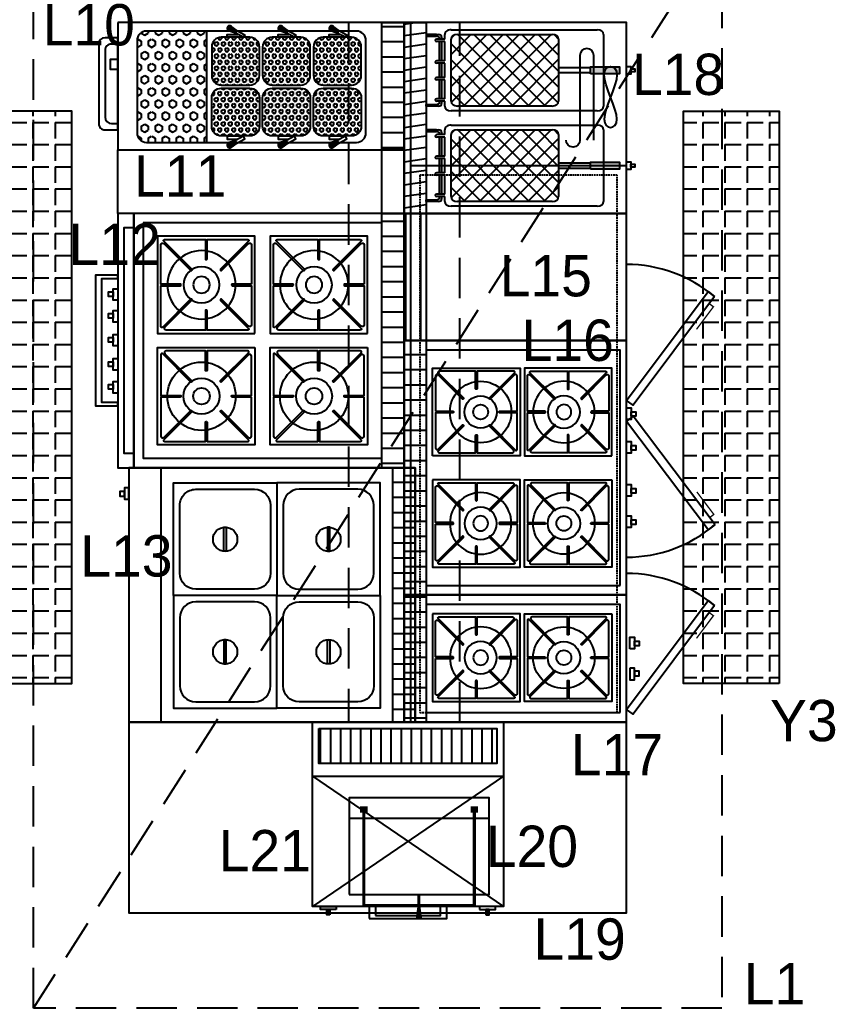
# Model space of a CAD drawing. Header units: millimetres. Extents: x -2729 to 15248, y -12439 to 5292.
# Drawn here: x 6351.9 to 6608.3, y -10938.9 to -10628 of the extents above; entities that cross this region are included whole.
import ezdxf

# ---------------------------------------------------------------- set-up
doc = ezdxf.new("R2010")
doc.units = ezdxf.units.MM
doc.linetypes.add('DASHED', pattern=[0.75, 0.5, -0.25])
doc.linetypes.add('HIDDENX2', pattern=[19.049999999999997, 12.7, -6.349999999999998])
doc.layers.add('Kıtc-002 Çizgi', color=7, linetype='Continuous')
doc.layers.add('S2000-002 Çizgi', color=7, linetype='Continuous')
doc.styles.add('TAKSİM', font='GOTHIC.TTF', dxfattribs={"height": 20})

# ---------------------------------------------------------------- blocks, each defined once
blk = doc.blocks.new('A$C604B7618')
at = {"layer": 'Kıtc-002 Çizgi'}
blk.add_lwpolyline([(9.0837897915e-06, 30.56934416526383), (30.56934988002058, 30.56934416526383), (30.56934988002058, 3.3690312193e-06), (9.0837897915e-06, 3.3690312193e-06), (9.0837897915e-06, 30.56934416526383)], dxfattribs=at)
blk.add_lwpolyline([(15.54676230766154, 29.52101286223842), (15.54676230766154, 23.4406913046887, -0.4142135623730951), (15.33709604705655, 23.23102504408325), (15.23226291675382, 23.23102504408325, -0.4142135623730951), (15.02259665614838, 23.4406913046887), (15.02259665614838, 29.52101286223842), (2.684429298277335, 29.52101286223842, 0.6681786379192877), (2.313788211627521, 28.62620612407591), (10.80522009634524, 20.13477423935729, -0.8104432851896713), (10.38341604437301, 19.81529611802944), (1.585224429712525, 28.61348773269038, 0.6681786379193126), (1.048340386815198, 28.39110308070031), (1.048340386815198, 15.54675659290387), (7.128661944364919, 15.54675659290387, -0.4142135623730951), (7.338328204970366, 15.33709033229934), (7.338328204970366, 15.23225720199661, -0.4142135623730951), (7.128661944364919, 15.02259094139117), (1.048340386815198, 15.02259094139117), (1.048340386815198, 2.684423583519674, 0.6681786379192877), (1.943147124977713, 2.313782496869861), (10.43457900969588, 10.80521438158757, -0.8104432851896713), (10.75405713102418, 10.3834103296158), (1.955865516363245, 1.585218714955771, 0.6681786379193126), (2.17825016835377, 1.048334672058444), (15.02259665614838, 1.048334672057535), (15.02259665614838, 7.128656229607258, -0.4142135623730951), (15.23226291675382, 7.338322490212701), (15.33709604705655, 7.338322490212701, -0.4142135623730951), (15.54676230766154, 7.128656229607258), (15.54676230766154, 1.048334672057535), (27.88492966553258, 1.048334672057535, 0.6681786379192877), (28.25557075218285, 1.943141410220049), (19.76413886746513, 10.43457329493776, -0.8104432851896717), (20.18594291943736, 10.75405141626561), (28.9841345340974, 1.955859801605583, 0.6681786379193126), (29.52101857699472, 2.178244453595649), (29.52101857699472, 15.02259094139117), (23.440697019445, 15.02259094139117, -0.4142135623730951), (23.23103075883955, 15.23225720199661), (23.23103075884001, 15.33709033229934, -0.4142135623730951), (23.440697019445, 15.54675659290387), (29.52101857699472, 15.54675659290387), (29.52101857699472, 28.39110308070031, 0.6681786379193126), (28.9841345340974, 28.61348773269038), (20.18594291943736, 19.81529611802944, -0.8104432851896713), (19.76413886746513, 20.13477423935729), (28.25557075218285, 28.62620612407591, 0.6681786379192877), (27.88492966553258, 29.52101286223842)], format="xyb", close=True, dxfattribs=at)
for radius in [10.75000880901227, 5.655118676306867, 2.59818459668339]:
    blk.add_circle((15.28470044665027, 13.79798802426285), radius, dxfattribs=at)
blk = doc.blocks.new('A$C30C77C58')
at = {"layer": 'S2000-002 Çizgi'}
h = blk.add_hatch(dxfattribs=at)
h.set_pattern_fill('ANSI31', color=256, scale=1.5, angle=45, style=0)
h.set_pattern_definition([(90, (-2348.43213930924, -5726.008671891221), (-4.762499999999998, 9e-16), [])])
h.paths.add_polyline_path([(-5.2824129853e-06, 96.9999936806289), (-5.2824129853e-06, 89.9999936806289), (79.99999471758701, 89.9999936806289), (79.99999471758701, 96.9999936806289)])
for points in [[(-5.2824129853e-06, 11.9999936806289), (79.99999471758792, 11.9999936806289), (79.99999471758701, 96.9999936806289), (-5.2824129853e-06, 96.9999936806289)], [(79.99999471758701, 89.9999936806289), (-5.2824129853e-06, 89.9999936806289), (-5.2824129853e-06, 96.9999936806289), (79.99999471758701, 96.9999936806289)], [(2.999994717587013, 14.9999936806289), (76.99999471758792, 14.9999936806289), (76.99999471758701, 89.9999936806289), (2.999994717587013, 89.9999936806289)], [(-5.2824129853e-06, 6.999993680628902), (79.99999471758792, 6.999993680628902), (79.99999471758792, 11.9999936806289), (-5.2824129853e-06, 11.9999936806289)], [(4.489917415478429, 11.9999936806289), (75.5100720196956, 11.9999936806289), (75.5100720196956, 8.999993680628904), (4.489917415478429, 8.999993680628904)], [(23.69847065849036, 6.999993680628902), (27.34347065849079, 6.999993680628902), (27.34347065849079, 5.541993680630183), (23.69847065849036, 5.541993680630183)], [(30.54837432074828, 6.999993680628902), (34.19337432074872, 6.999993680628902), (34.19337432074872, 5.541993680630183), (30.54837432074828, 5.541993680630183)], [(38.0569286279665, 6.999993680628902), (41.70192862796692, 6.999993680628902), (41.70192862796692, 5.541993680630183), (38.0569286279665, 5.541993680630183)], [(45.69721713161607, 6.999993680628902), (49.34221713161651, 6.999993680628902), (49.34221713161651, 5.541993680630183), (45.69721713161607, 5.541993680630183)], [(52.87645120065326, 6.999993680628902), (56.52145120065371, 6.999993680628902), (56.52145120065371, 5.541993680630183), (52.87645120065326, 5.541993680630183)], [(24.66557759751822, 5.541993680630183), (26.12357759751877, 5.541993680630183), (26.12357759751877, 4.083993680631465), (24.66557759751822, 4.083993680631465)], [(31.51548125977615, 5.541993680630183), (32.97348125977669, 5.541993680630183), (32.97348125977669, 4.083993680631465), (31.51548125977615, 4.083993680631465)], [(39.02403556699436, 5.541993680630183), (40.4820355669949, 5.541993680630183), (40.4820355669949, 4.083993680631465), (39.02403556699436, 4.083993680631465)], [(46.66432407064394, 5.541993680630183), (48.12232407064447, 5.541993680630183), (48.12232407064447, 4.083993680631465), (46.66432407064394, 4.083993680631465)], [(53.84355813968113, 5.541993680630183), (55.30155813968168, 5.541993680630183), (55.30155813968168, 4.083993680631465), (53.84355813968113, 4.083993680631465)]]:
    blk.add_lwpolyline(points, close=True, dxfattribs=at)
blk.add_lwpolyline([(19.48991741547843, 6.999993680628902), (19.48991741548025, -6.3193710957e-06), (60.51007201969561, -6.3193710957e-06), (60.51007201969561, 6.999993680628902), (59.5100720196956, 6.999993680628902), (59.5100720196956, 1.999993680628904), (20.48991741547843, 1.999993680628904), (20.48991741547843, 6.999993680628902), (19.48991741547843, 6.999993680628902)], dxfattribs=at)
at = {"layer": 'S2000-002 Çizgi', "xscale": -1}
for p in [(37.76759111757065, 54.89832707808819), (37.76759111757065, 19.51344723232614)]:
    blk.add_blockref('A$C604B7618', p, dxfattribs=at)
at = {"layer": 'S2000-002 Çizgi'}
for p in [(42.23239831760338, 54.89832707808819), (42.23239831760338, 19.51344723232614)]:
    blk.add_blockref('A$C604B7618', p, dxfattribs=at)
blk = doc.blocks.new('A$C7A250C34')
at = {"layer": 'S2000-002 Çizgi'}
h = blk.add_hatch(dxfattribs=at)
h.set_pattern_fill('ANSI31', color=256, scale=1.5, angle=45, style=0)
h.set_pattern_definition([(90, (-2508.419051880787, -6412.80118857615), (-4.762499999999998, 9e-16), [])])
h.paths.add_polyline_path([(-9.2124482762e-06, 72.91598990668763), (-9.2124482762e-06, 65.91598990668763), (79.99999078755172, 65.91598990668763), (79.99999078755172, 72.91598990668763)])
for points in [[(-9.2124482762e-06, 2.915989906687627), (79.99999078755262, 2.915989906687627), (79.99999078755172, 72.91598990668763), (-9.2124482762e-06, 72.91598990668763)], [(79.99999078755172, 65.91598990668763), (-9.2124482762e-06, 65.91598990668763), (-9.2124482762e-06, 72.91598990668763), (79.99999078755172, 72.91598990668763)], [(2.999990787551723, 4.915989906687627), (76.99999078755262, 4.915989906687627), (76.99999078755174, 65.91598990668763), (2.999990787551723, 65.91598990668763)], [(21.19846672845506, 2.915989906687627), (24.8434667284555, 2.915989906687627), (24.8434667284555, 1.457989906688908), (21.19846672845506, 1.457989906688908)], [(22.16557366748293, 1.457989906688908), (23.62357366748347, 1.457989906688908), (23.62357366748347, -1.00933098111e-05), (22.16557366748293, -1.00933098111e-05)], [(31.04837039071299, 2.915989906687627), (34.69337039071343, 2.915989906687627), (34.69337039071343, 1.457989906688908), (31.04837039071299, 1.457989906688908)], [(32.01547732974086, 1.457989906688908), (33.4734773297414, 1.457989906688908), (33.4734773297414, -1.00933098111e-05), (32.01547732974086, -1.00933098111e-05)], [(44.5569246979312, 2.915989906687627), (48.20192469793164, 2.915989906687627), (48.20192469793164, 1.457989906688908), (44.5569246979312, 1.457989906688908)], [(45.52403163695907, 1.457989906688908), (46.98203163695962, 1.457989906688908), (46.98203163695962, -1.00933098111e-05), (45.52403163695907, -1.00933098111e-05)], [(55.19721320158078, 2.915989906687627), (58.84221320158122, 2.915989906687627), (58.84221320158122, 1.457989906688908), (55.19721320158078, 1.457989906688908)], [(56.16432014060864, 1.457989906688908), (57.62232014060919, 1.457989906688908), (57.62232014060919, -1.00933098111e-05), (56.16432014060864, -1.00933098111e-05)]]:
    blk.add_lwpolyline(points, close=True, dxfattribs=at)
at = {"layer": 'S2000-002 Çizgi', "yscale": 0.8999999999996362}
for p, xscale, zscale in [((36.23911923934428, 36.40358015796164), -0.8999999999996362, 0.9), ((43.76086233575914, 36.40358015796164), 0.8999999999996362, 0.8999999999996362)]:
    blk.add_blockref('A$C604B7618', p, dxfattribs=dict(at, xscale=xscale, zscale=zscale))
at = {"layer": 'S2000-002 Çizgi', "yscale": 0.8999999999996362, "rotation": 180}
for p, xscale, zscale in [((36.23911923934428, 35.06320887480115), 0.8999999999996362, 0.8999999999996362), ((43.76086233575914, 35.06320887480115), -0.8999999999996362, 0.9)]:
    blk.add_blockref('A$C604B7618', p, dxfattribs=dict(at, xscale=xscale, zscale=zscale))
blk = doc.blocks.new('A$C276B0005')
at = {"layer": 'S2000-002 Çizgi'}
h = blk.add_hatch(dxfattribs=at)
h.set_pattern_fill('ANSI31', color=256, scale=1.5, angle=45, style=0)
h.set_pattern_definition([(90, (-3652.638198815939, -4968.1237957793), (-4.762499999999998, 9e-16), [])])
h.paths.add_polyline_path([(39.999994376406, 89.00000524342795), (39.999994376406, 96.00000524342795), (-5.6235940065e-06, 96.00000524342795), (-5.6235940065e-06, 89.00000524342795)])
h = blk.add_hatch(dxfattribs=at)
h.set_pattern_fill('HEX', color=256, scale=0.2, style=0)
h.set_pattern_definition([(0, (-3709.388549078779, -4944.923486756572), (0, 1.099852), [0.635, -1.27]), (120, (-3709.388549078779, -4944.923486756572), (-0.9524997724031224, -0.5499259999999997), [0.6349999999999991, -1.269999999999998]), (59.99999999999999, (-3708.753549078778, -4944.923486756572), (-0.9524997724031224, 0.5499260000000002), [0.635, -1.27])])
h.paths.add_polyline_path([(7.636956964664477, 82.53219059366712, 0.4142135623731104), (4.636956964664477, 79.53219059366695), (4.636956964664932, 70.53219059366695, 0.4142135623730799), (7.636956964664932, 67.53219059366711), (16.63695696466447, 67.53219059366711, 0.4142135623730951), (19.63695696466448, 70.53219059366711), (19.63695696466448, 79.53219059366711, 0.4142135623730951), (16.63695696466447, 82.53219059366712)])
h = blk.add_hatch(dxfattribs=at)
h.set_pattern_fill('HEX', color=256, scale=0.2, style=0)
h.set_pattern_definition([(180, (3749.662463008108, -4944.923486756572), (0, 1.099852), [0.635, -1.27]), (59.99999999999999, (3749.662463008108, -4944.923486756572), (0.9524997724031224, -0.5499259999999997), [0.6349999999999999, -1.269999999999998]), (120, (3749.027463008108, -4944.923486756572), (0.9524997724031224, 0.5499260000000002), [0.6349999999999991, -1.269999999999998])])
h.paths.add_polyline_path([(23.63695696466448, 82.53219059366712, 0.4142135623730951), (20.63695696466448, 79.53219059366711), (20.63695696466448, 70.53219059366711, 0.4142135623730951), (23.63695696466448, 67.53219059366711), (32.63695696466403, 67.53219059366711, 0.41421356237308), (35.63695696466402, 70.53219059366695), (35.63695696466448, 79.53219059366695, 0.4142135623731104), (32.63695696466448, 82.53219059366712)])
for points in [[(3.287781728348363, 75.0261635246252), (2.464534533027745, 75.46284302178356), (1.080237844052651, 73.64072124367688, 1), (2.555570520359458, 72.85815249047731)], [(37.80617717299378, 72.85815249047731, 1), (39.28150984930061, 73.64072124367682), (37.89721316032546, 75.46284302178354), (37.07396596500483, 75.02616352462519)], [(3.287781728348363, 58.99397817438604), (2.464534533027745, 59.4306576715444), (1.080237844052661, 57.60853589343772, 1), (2.555570520359462, 56.82596714023815)], [(37.80617717299375, 56.82596714023815, 1), (39.28150984930055, 57.60853589343772), (37.89721316032546, 59.4306576715444), (37.07396596500486, 58.99397817438604)], [(3.287781728348363, 42.96179282414686), (2.464534533027746, 43.39847232130522), (1.080237844052661, 41.57635054319857, 1), (2.555570520359461, 40.793781789999)], [(37.80617717299375, 40.79378178999897, 1), (39.28150984930053, 41.57635054319857), (37.89721316032546, 43.39847232130522), (37.07396596500486, 42.96179282414686)]]:
    blk.add_hatch(color=256, dxfattribs=at).paths.add_polyline_path(points)
h = blk.add_hatch(dxfattribs=at)
h.set_pattern_fill('HEX', color=256, scale=0.2, style=0)
h.set_pattern_definition([(0, (-3709.388549078779, -4960.923486756572), (0, 1.099852), [0.635, -1.27]), (120, (-3709.388549078779, -4960.923486756572), (-0.9524997724031224, -0.5499259999999997), [0.634999999999999, -1.269999999999998]), (59.99999999999999, (-3708.753549078778, -4960.923486756572), (-0.9524997724031224, 0.5499260000000002), [0.635, -1.27])])
h.paths.add_polyline_path([(7.636956964664477, 66.53219059366711, 0.4142135623731097), (4.636956964664477, 63.53219059366696), (4.636956964664932, 54.53219059366696, 0.4142135623730806), (7.636956964664932, 51.53219059366711), (16.63695696466447, 51.53219059366711, 0.4142135623730951), (19.63695696466448, 54.53219059366711), (19.63695696466448, 63.53219059366711, 0.4142135623730951), (16.63695696466447, 66.53219059366711)])
h = blk.add_hatch(dxfattribs=at)
h.set_pattern_fill('HEX', color=256, scale=0.2, style=0)
h.set_pattern_definition([(180, (3749.662463008108, -4960.923486756572), (0, 1.099852), [0.635, -1.27]), (59.99999999999999, (3749.662463008108, -4960.923486756572), (0.9524997724031224, -0.5499259999999997), [0.6349999999999998, -1.269999999999998]), (120, (3749.027463008108, -4960.923486756572), (0.9524997724031224, 0.5499260000000002), [0.6349999999999991, -1.269999999999998])])
h.paths.add_polyline_path([(23.63695696466448, 66.53219059366711, 0.4142135623730951), (20.63695696466448, 63.53219059366711), (20.63695696466448, 54.53219059366711, 0.4142135623730951), (23.63695696466448, 51.53219059366711), (32.63695696466403, 51.53219059366711, 0.4142135623730808), (35.63695696466402, 54.53219059366696), (35.63695696466448, 63.53219059366696, 0.41421356237311), (32.63695696466448, 66.53219059366711)])
h = blk.add_hatch(dxfattribs=at)
h.set_pattern_fill('HEX', color=256, scale=0.2, style=0)
h.set_pattern_definition([(0, (-3709.388549078779, -4976.923486756572), (0, 1.099852), [0.635, -1.27]), (120, (-3709.388549078779, -4976.923486756572), (-0.9524997724031224, -0.5499259999999997), [0.6349999999999989, -1.269999999999996]), (59.99999999999999, (-3708.753549078778, -4976.923486756572), (-0.9524997724031224, 0.5499260000000002), [0.635, -1.27])])
h.paths.add_polyline_path([(7.636956964664482, 50.53219059366711, 0.4142135623731102), (4.636956964664477, 47.53219059366696), (4.636956964664932, 38.53219059366696, 0.4142135623730806), (7.636956964664932, 35.53219059366711), (16.63695696466447, 35.53219059366711, 0.4142135623730951), (19.63695696466448, 38.53219059366711), (19.63695696466448, 47.53219059366711, 0.4142135623730951), (16.63695696466447, 50.53219059366711)])
h = blk.add_hatch(dxfattribs=at)
h.set_pattern_fill('HEX', color=256, scale=0.2, style=0)
h.set_pattern_definition([(180, (3749.662463008108, -4976.923486756572), (0, 1.099852), [0.635, -1.27]), (59.99999999999999, (3749.662463008108, -4976.923486756572), (0.9524997724031224, -0.5499259999999997), [0.6349999999999997, -1.269999999999998]), (120, (3749.027463008108, -4976.923486756572), (0.9524997724031224, 0.5499260000000002), [0.6349999999999991, -1.269999999999998])])
h.paths.add_polyline_path([(23.63695696466448, 50.53219059366711, 0.4142135623730955), (20.63695696466448, 47.53219059366711), (20.63695696466448, 38.53219059366711, 0.4142135623730951), (23.63695696466448, 35.53219059366711), (32.63695696466403, 35.53219059366711, 0.4142135623730808), (35.63695696466402, 38.53219059366696), (35.63695696466448, 47.53219059366696, 0.41421356237311), (32.63695696466448, 50.53219059366711)])
h = blk.add_hatch(dxfattribs=at)
h.set_pattern_fill('HEX', color=256, scale=0.4, style=0)
h.set_pattern_definition([(0, (-3709.88854907878, -4938.423486756573), (0, 2.199704), [1.27, -2.54]), (120, (-3709.88854907878, -4938.423486756573), (-1.904999544806243, -1.099851999999998), [1.269999999999998, -2.539999999999997]), (59.99999999999999, (-3708.618549078778, -4938.423486756573), (-1.904999544806243, 1.099852), [1.27, -2.54])])
h.paths.add_polyline_path([(2.680873846676, 34.03219059366711), (2.680873846676603, 15.03219059366612, 0.4142135623730951), (5.680873846676719, 12.0321905936662), (34.68087384667575, 12.03219059366711, 0.4142135623730816), (37.6808738466757, 15.0321905936671), (37.68087384667599, 34.03219059366711)])
for p, q in [((2.464534533027745, 75.46284302178356), (1.080237844056227, 73.64072124368157)), ((2.464534533027745, 75.46284302178356), (3.287781728348363, 75.02616352462519)), ((3.287781728348363, 75.02616352462519), (2.555570520356468, 72.85815249046846)), ((37.89721316032546, 75.46284302178356), (37.07396596500486, 75.02616352462519)), ((37.07396596500486, 75.02616352462519), (37.80617717299674, 72.85815249046846)), ((37.89721316032546, 75.46284302178356), (39.28150984929697, 73.64072124368157)), ((2.464534533027745, 59.4306576715444), (1.080237844056227, 57.60853589344242)), ((2.464534533027745, 59.4306576715444), (3.287781728348363, 58.99397817438604)), ((37.89721316032546, 59.4306576715444), (37.07396596500486, 58.99397817438604)), ((37.89721316032546, 59.4306576715444), (39.28150984929697, 57.60853589344242)), ((3.287781728348363, 58.99397817438604), (2.555570520356468, 56.8259671402293)), ((37.07396596500486, 58.99397817438604), (37.80617717299674, 56.8259671402293)), ((2.464534533027745, 43.39847232130522), (1.080237844056227, 41.57635054320325)), ((2.464534533027745, 43.39847232130522), (3.287781728348363, 42.96179282414686)), ((3.287781728348363, 42.96179282414686), (2.555570520356468, 40.79378178999014)), ((37.89721316032546, 43.39847232130522), (37.07396596500486, 42.96179282414686)), ((37.07396596500486, 42.96179282414686), (37.80617717299674, 40.79378178999014)), ((37.89721316032546, 43.39847232130522), (39.28150984929697, 41.57635054320325)), ((37.68087384667615, 34.03219059366711), (2.680873846676149, 34.03219059366711))]:
    blk.add_line(p, q, dxfattribs=at)
for points in [[(-5.6235940065e-06, 6.000005243427948), (39.999994376406, 6.000005243427948), (39.999994376406, 96.00000524342795), (-5.6235940065e-06, 96.00000524342795)], [(-5.6235940065e-06, 96.00000524342795), (39.999994376406, 96.00000524342795), (39.999994376406, 89.00000524342795), (-5.6235940065e-06, 89.00000524342795)], [(11.50344784604112, 6.000005243427948), (14.78394784604188, 6.000005243427948), (14.78394784604188, 3.687805243427647), (11.50344784604112, 3.687805243427647)]]:
    blk.add_lwpolyline(points, close=True, dxfattribs=at)
for points in [[(37.68087384667706, 34.03219059366711), (37.68087384667706, 81.03219059366711, 0.4142135623730951), (34.68087384667706, 84.0321905936671), (5.680873846675693, 84.0321905936671, 0.4142135623730951), (2.680873846675694, 81.03219059366711), (2.680873846675694, 43.68364892592218)], [(2.680873846675694, 43.68364892592218), (2.680873846676603, 15.0321905936662, 0.414213562373091), (5.680873846676603, 12.0321905936662), (34.68087384667569, 12.03219059366711, 0.4142135623730869), (37.6808738466757, 15.03219059366711), (37.68087384667615, 43.60222292318758)]]:
    blk.add_lwpolyline(points, format="xyb", dxfattribs=at)
for points in [[(7.636956964664932, 67.53219059366711), (16.63695696466447, 67.53219059366711, 0.4142135623730951), (19.63695696466448, 70.53219059366711), (19.63695696466448, 79.53219059366711, 0.4142135623730951), (16.63695696466447, 82.53219059366712), (7.636956964664477, 82.53219059366712, 0.4142135623730951), (4.636956964664477, 79.53219059366711), (4.636956964664932, 70.53219059366711, 0.4142135623730951)], [(32.63695696466403, 67.53219059366711), (23.63695696466448, 67.53219059366711, -0.4142135623730951), (20.63695696466448, 70.53219059366711), (20.63695696466448, 79.53219059366711, -0.4142135623730951), (23.63695696466448, 82.53219059366712), (32.63695696466448, 82.53219059366712, -0.4142135623730951), (35.63695696466448, 79.53219059366711), (35.63695696466402, 70.53219059366711, -0.4142135623730951)], [(7.636956964664932, 51.53219059366711), (16.63695696466447, 51.53219059366711, 0.4142135623730951), (19.63695696466448, 54.53219059366711), (19.63695696466448, 63.53219059366711, 0.4142135623730951), (16.63695696466447, 66.53219059366711), (7.636956964664477, 66.53219059366711, 0.4142135623730951), (4.636956964664477, 63.53219059366711), (4.636956964664932, 54.53219059366711, 0.4142135623730951)], [(32.63695696466403, 51.53219059366711), (23.63695696466448, 51.53219059366711, -0.4142135623730951), (20.63695696466448, 54.53219059366711), (20.63695696466448, 63.53219059366711, -0.4142135623730951), (23.63695696466448, 66.53219059366711), (32.63695696466448, 66.53219059366711, -0.4142135623730951), (35.63695696466448, 63.53219059366711), (35.63695696466402, 54.53219059366711, -0.4142135623730951)], [(7.636956964664932, 35.53219059366711), (16.63695696466447, 35.53219059366711, 0.4142135623730951), (19.63695696466448, 38.53219059366711), (19.63695696466448, 47.53219059366711, 0.4142135623730951), (16.63695696466447, 50.53219059366711), (7.636956964664477, 50.53219059366711, 0.4142135623730951), (4.636956964664477, 47.53219059366711), (4.636956964664932, 38.53219059366711, 0.4142135623730951)], [(32.63695696466403, 35.53219059366711), (23.63695696466448, 35.53219059366711, -0.4142135623730951), (20.63695696466448, 38.53219059366711), (20.63695696466448, 47.53219059366711, -0.4142135623730951), (23.63695696466448, 50.53219059366711), (32.63695696466448, 50.53219059366711, -0.4142135623730951), (35.63695696466448, 47.53219059366711), (35.63695696466402, 38.53219059366711, -0.4142135623730951)], [(6.749994376405993, 5.2434279496e-06), (31.74999437640599, 5.2434279496e-06, 0.4142135623730951), (33.749994376406, 2.000005243427949), (33.749994376406, 6.000005243427948), (4.749994376405994, 6.000005243427948), (4.749994376405994, 2.000005243427949, 0.4142135623730925)], [(8.749994376405992, 2.000005243427949), (29.749994376406, 2.000005243427949, 0.4142135623730922), (31.74999437640599, 4.000005243427949), (31.74999437640599, 6.000005243427948), (6.749994376405993, 6.000005243427948), (6.749994376405993, 4.000005243427949, 0.4142135623730951)]]:
    blk.add_lwpolyline(points, format="xyb", close=True, dxfattribs=at)
for points in [[(2.464534533028654, 75.46284302178356), (3.813709769342948, 78.00636690261398), (4.636956964664477, 77.5696874054529), (3.287781728346543, 75.02616352461973)], [(37.89721316032455, 75.46284302178356), (36.54803792401026, 78.00636690261398), (35.72479072868872, 77.5696874054529), (37.07396596500667, 75.02616352461973)], [(4.636956964664932, 77.5696874054529), (4.636956964664932, 72.4946937818813), (3.705063769152274, 72.4946937818813), (3.705063769152274, 75.8128417909129)], [(35.72479072868829, 77.5696874054529), (35.72479072868829, 72.4946937818813), (36.65668392420093, 72.4946937818813), (36.65668392420093, 75.8128417909129)], [(4.636956964664932, 73.08276545224727), (4.636956964664932, 72.4946937818813)], [(35.72479072868829, 73.08276545224727), (35.72479072868829, 72.4946937818813)], [(2.464534533028654, 59.4306576715444), (3.813709769342948, 61.97418155237483), (4.636956964664477, 61.53750205521372), (3.287781728346543, 58.99397817438057)], [(4.636956964664932, 61.53750205521372), (4.636956964664932, 56.46250843164216), (3.705063769152274, 56.46250843164216), (3.705063769152274, 59.78065644067375)], [(37.89721316032455, 59.4306576715444), (36.54803792401026, 61.97418155237483), (35.72479072868872, 61.53750205521372), (37.07396596500667, 58.99397817438057)], [(35.72479072868829, 61.53750205521372), (35.72479072868829, 56.46250843164216), (36.65668392420093, 56.46250843164216), (36.65668392420093, 59.78065644067375)], [(4.636956964664932, 57.05058010200811), (4.636956964664932, 56.46250843164216)], [(35.72479072868829, 57.05058010200811), (35.72479072868829, 56.46250843164216)], [(2.464534533028654, 43.39847232130522), (3.813709769342948, 45.94199620213567), (4.636956964664477, 45.50531670497458), (3.287781728346543, 42.9617928241414)], [(4.636956964664932, 45.50531670497458), (4.636956964664932, 40.430323081403), (3.705063769152274, 40.430323081403), (3.705063769152274, 43.74847109043456)], [(37.89721316032455, 43.39847232130522), (36.54803792401026, 45.94199620213567), (35.72479072868872, 45.50531670497458), (37.07396596500667, 42.9617928241414)], [(35.72479072868829, 45.50531670497458), (35.72479072868829, 40.430323081403), (36.65668392420093, 40.430323081403), (36.65668392420093, 43.74847109043456)], [(4.636956964664932, 41.01839475176894), (4.636956964664932, 40.430323081403)], [(35.72479072868829, 41.01839475176894), (35.72479072868829, 40.430323081403)]]:
    blk.add_lwpolyline(points, dxfattribs=at)
for centre, start, end in [((1.817904182205438, 73.24943686707594), 133.4939633603174, 350.619908038368), ((38.54384351114778, 73.24943686707594), 189.380091961632, 46.50603663968257), ((1.817904182205438, 57.21725151683678), 133.4939633603174, 350.619908038368), ((38.54384351114778, 57.21725151683678), 189.380091961632, 46.50603663968257), ((1.817904182205438, 41.1850661665976), 133.4939633603174, 350.619908038368), ((38.54384351114778, 41.1850661665976), 189.380091961632, 46.50603663968257)]:
    blk.add_arc(centre, 0.8350180176593363, start, end, dxfattribs=at)
blk = doc.blocks.new('A$C063E11E5')
at = {"layer": 'S2000-002 Çizgi'}
h = blk.add_hatch(dxfattribs=at)
h.set_pattern_fill('ANSI31', color=256, scale=1.5, angle=45, style=0)
h.set_pattern_definition([(90, (-3458.603079810022, -4993.738676328785), (-4.762499999999998, 9e-16), [])])
h.paths.add_polyline_path([(-1.08167441795e-05, 72.62441608050494), (-1.08167441795e-05, 65.62441608050496), (79.99998918325582, 65.62441608050496), (79.99998918325582, 72.62441608050494)])
h = blk.add_hatch(color=256, dxfattribs=at)
h.paths.add_polyline_path([(34.99998918325582, 61.80149465390105), (34.99998918325582, 62.43932749152145), (34.99998918325673, 65.62441608050585), (34.36215634563632, 65.62441608050496), (34.36215634563632, 62.43932749152145, -0.4142135623722855), (33.36215634563905, 61.43932749152146), (32.99998918325582, 61.43932749151963), (32.99998918325582, 60.80149465390014), (33.99998918325764, 60.80149465390196, 0.414213562372296)])
h.paths.add_polyline_path([(31.99998918325673, 61.43932749152054), (23.99998918325673, 61.43932749152054), (23.99998918325582, 60.80149465390105), (31.99998918325673, 60.80149465390105)])
h.paths.add_polyline_path([(22.99998918325673, 61.43932749152054), (16.99998918325582, 61.43932749152054), (16.99998918325582, 60.80149465390105), (22.99998918325673, 60.80149465390105)])
h.paths.add_polyline_path([(15.99998918325491, 61.43932749151963), (7.999989183255821, 61.43932749152054), (7.999989183255821, 60.80149465390196), (15.99998918325491, 60.80149465390196)])
h.paths.add_polyline_path([(5.63782202087441, 62.43932749151963), (5.637822020875318, 65.62441608050496), (4.999989183254911, 65.62441608050496), (4.999989183255821, 61.80149465390195, 0.4142135623730951), (5.999989183255821, 60.80149465390196), (6.637822020875318, 60.80149465390196), (6.999989183255821, 60.80149465390196), (6.999989183255821, 61.43932749152054), (6.63782202087441, 61.43932749152054, -0.4142135623728287)])
h = blk.add_hatch(color=256, dxfattribs=at)
h.paths.add_polyline_path([(74.99998918325538, 61.80149465390105), (74.99998918325582, 62.43932749152145), (74.99998918325673, 65.62441608050585), (74.36215634563631, 65.62441608050496), (74.36215634563631, 62.43932749152145, -0.4142135623722855), (73.36215634563905, 61.43932749152146), (72.99998918325626, 61.43932749151963), (72.99998918325626, 60.80149465390014), (73.99998918325718, 60.80149465390196, 0.414213562372296)])
h.paths.add_polyline_path([(71.99998918325626, 61.43932749152054), (63.99998918325673, 61.43932749152054), (63.99998918325583, 60.80149465390105), (71.99998918325626, 60.80149465390105)])
h.paths.add_polyline_path([(62.99998918325583, 61.43932749152054), (56.99998918325583, 61.43932749152054), (56.99998918325583, 60.80149465390105), (62.99998918325583, 60.80149465390105)])
h.paths.add_polyline_path([(55.999989183254, 61.43932749151963), (47.99998918325491, 61.43932749152054), (47.99998918325491, 60.80149465390196), (55.99998918325491, 60.80149465390196)])
h.paths.add_polyline_path([(45.6378220208744, 62.43932749151963), (45.63782202087532, 65.62441608050496), (44.9999891832549, 65.62441608050496), (44.99998918325583, 61.80149465390195, 0.4142135623730951), (45.99998918325583, 60.80149465390196), (46.63782202087531, 60.80149465390196), (46.99998918325583, 60.80149465390196), (46.99998918325583, 61.43932749152054), (46.6378220208744, 61.43932749152054, -0.4142135623728287)])
h = blk.add_hatch(dxfattribs=at)
h.set_pattern_fill('ANSI37', color=256, scale=1.5, style=0)
h.set_pattern_definition([(45, (-3527.476337149785, -4981.522425038516), (-3.367596045400931, 3.367596045400931), []), (135, (-3527.476337149785, -4981.522425038516), (-3.367596045400931, -3.367596045400931), [])])
h.paths.add_polyline_path([(34.99998918325582, 55.84066737077272, 0.4142135623730951), (32.99998918325582, 57.84066737077274), (6.999989183255821, 57.84066737077364, 0.4142135623730951), (4.999989183255821, 55.84066737077364), (4.999989183254911, 26.00596200717928, 0.4142135623730951), (6.999989183254911, 24.00596200717928), (32.99998918325582, 24.00596200717837, 0.4142135623730951), (34.99998918325582, 26.00596200717837)])
h = blk.add_hatch(dxfattribs=at)
h.set_pattern_fill('ANSI37', color=256, scale=1.5, style=0)
h.set_pattern_definition([(45, (-3487.476337149786, -4981.522425038516), (-3.367596045400931, 3.367596045400931), []), (135, (-3487.476337149786, -4981.522425038516), (-3.367596045400931, -3.367596045400931), [])])
h.paths.add_polyline_path([(74.99998918325626, 55.84066737077272, 0.4142135623730951), (72.99998918325626, 57.84066737077274), (46.99998918325583, 57.84066737077364, 0.4142135623730951), (44.99998918325583, 55.84066737077364), (44.9999891832549, 26.00596200717928, 0.4142135623730951), (46.99998918325491, 24.00596200717928), (72.99998918325626, 24.00596200717837, 0.4142135623730951), (74.99998918325626, 26.00596200717837)])
for points in [[(18.49461057868393, 14.00596200717927), (21.50536778782771, 14.00596200717927), (21.50536778782771, 4.840667370774553), (18.49461057868393, 4.840667370774553)], [(58.49461057868393, 14.00596200717927), (61.50536778782771, 14.00596200717927), (61.50536778782771, 4.840667370774553), (58.49461057868393, 4.840667370774553)]]:
    blk.add_hatch(color=256, dxfattribs=at).paths.add_polyline_path(points)
for p, q in [((4.999989183255821, 61.80149465390195), (4.999989183255821, 65.62441608050496)), ((4.999989183255821, 65.62441608050496), (5.637822020875318, 65.62441608050496)), ((5.637822020875318, 65.62441608050496), (5.63782202087441, 62.43932749152055)), ((34.36215634563632, 65.62441608050496), (34.36215634563632, 62.43932749152145)), ((34.99998918325582, 65.62441608050496), (34.36215634563632, 65.62441608050496)), ((34.99998918325582, 62.43932749152145), (34.99998918325582, 65.62441608050496)), ((44.99998918325583, 65.62441608050496), (45.63782202087532, 65.62441608050496)), ((44.99998918325583, 61.80149465390195), (44.99998918325583, 65.62441608050496)), ((45.63782202087532, 65.62441608050496), (45.6378220208744, 62.43932749152055)), ((74.99998918325582, 65.62441608050496), (74.36215634563631, 65.62441608050496)), ((74.36215634563631, 65.62441608050496), (74.36215634563631, 62.43932749152145)), ((74.99998918325582, 62.43932749152145), (74.99998918325626, 65.62441608050496)), ((6.999989183255821, 59.84066737077364), (6.999989183255821, 62.31665213439054)), ((7.999989183255821, 59.84066737077364), (7.999989183255821, 62.31665213439054)), ((15.99998918325491, 59.84066737077364), (15.99998918325491, 62.31665213439054)), ((16.99998918325582, 59.84066737077364), (16.99998918325582, 62.31665213439054)), ((22.99998918325673, 59.84066737077364), (22.99998918325673, 62.31665213439054)), ((23.99998918325673, 59.84066737077364), (23.99998918325673, 62.31665213439054)), ((31.99998918325673, 59.84066737077364), (31.99998918325673, 62.31665213439054)), ((32.99998918325582, 59.84066737077364), (32.99998918325582, 62.31665213439054)), ((34.99998918325582, 62.43932749152145), (34.99998918325582, 61.80149465390195)), ((46.99998918325583, 59.84066737077364), (46.99998918325583, 62.31665213439054)), ((47.99998918325491, 59.84066737077364), (47.99998918325491, 62.31665213439054)), ((55.99998918325491, 59.84066737077364), (55.99998918325491, 62.31665213439054)), ((56.99998918325583, 59.84066737077364), (56.99998918325583, 62.31665213439054)), ((62.99998918325583, 59.84066737077364), (62.99998918325583, 62.31665213439054)), ((63.99998918325583, 59.84066737077364), (63.99998918325583, 62.31665213439054)), ((71.99998918325626, 59.84066737077364), (71.99998918325626, 62.31665213439054)), ((72.99998918325626, 59.84066737077364), (72.99998918325626, 62.31665213439054)), ((74.99998918325582, 62.43932749152145), (74.99998918325538, 61.80149465390195)), ((6.637822020875318, 60.80149465390196), (5.999989183255821, 60.80149465390196)), ((6.63782202087441, 61.43932749152054), (6.999989183254911, 61.43932749152054)), ((6.999989183255821, 60.80149465390196), (6.637822020875318, 60.80149465390196)), ((7.999989183254911, 61.43932749152054), (15.99998918325491, 61.43932749152054)), ((15.99998918325491, 60.80149465390196), (7.999989183255821, 60.80149465390196)), ((16.99998918325582, 61.43932749152054), (22.99998918325673, 61.43932749152054)), ((22.99998918325673, 60.80149465390105), (16.99998918325582, 60.80149465390196)), ((23.99998918325673, 61.43932749152054), (31.99998918325673, 61.43932749152054)), ((31.99998918325673, 60.80149465390105), (23.99998918325673, 60.80149465390105)), ((32.99998918325582, 61.43932749152054), (33.36215634563632, 61.43932749152146)), ((33.99998918325582, 60.80149465390196), (32.99998918325582, 60.80149465390105)), ((46.63782202087531, 60.80149465390196), (45.99998918325583, 60.80149465390196)), ((46.6378220208744, 61.43932749152054), (46.99998918325491, 61.43932749152054)), ((46.99998918325583, 60.80149465390196), (46.63782202087531, 60.80149465390196)), ((47.99998918325491, 61.43932749152054), (55.99998918325491, 61.43932749152054)), ((55.99998918325491, 60.80149465390196), (47.99998918325491, 60.80149465390196)), ((56.99998918325583, 61.43932749152054), (62.99998918325583, 61.43932749152054)), ((62.99998918325673, 60.80149465390105), (56.99998918325583, 60.80149465390196)), ((63.99998918325583, 61.43932749152054), (71.99998918325626, 61.43932749152054)), ((71.99998918325673, 60.80149465390105), (63.99998918325673, 60.80149465390105)), ((72.99998918325582, 61.43932749152054), (73.36215634563631, 61.43932749152146)), ((73.99998918325535, 60.80149465390196), (72.99998918325626, 60.80149465390105))]:
    blk.add_line(p, q, dxfattribs=at)
for points in [[(-1.08167441795e-05, 72.62441608050494), (79.99998918325582, 72.62441608050494), (79.99998918325582, 65.62441608050496), (-1.08167441795e-05, 65.62441608050496)], [(-1.08167441795e-05, 2.624416080504943), (79.99998918325582, 2.624416080504943), (79.99998918325582, 72.62441608050494), (-1.08167441795e-05, 72.62441608050494)], [(18.99998918325582, 24.00596200717928), (18.99998918325582, 14.00596200717927), (20.99998918325582, 14.00596200717927), (20.99998918325582, 24.00596200717928)], [(58.99998918325583, 24.00596200717928), (58.99998918325583, 14.00596200717927), (60.99998918325583, 14.00596200717927), (60.99998918325583, 24.00596200717928)], [(18.49461057868393, 14.00596200717927), (21.50536778782771, 14.00596200717927), (21.50536778782771, 4.840667370774553), (18.49461057868393, 4.840667370774553)], [(58.49461057868393, 14.00596200717927), (61.50536778782771, 14.00596200717927), (61.50536778782771, 4.840667370774553), (58.49461057868393, 4.840667370774553)], [(18.35973918325544, 2.624416080504943), (21.6402391832562, 2.624416080504943), (21.6402391832562, 1.31221608050464), (18.35973918325544, 1.31221608050464)], [(19.34388918325567, 1.31221608050464), (20.65608918325597, 1.31221608050464), (20.65608918325597, 1.60805043379e-05), (19.34388918325567, 1.60805043379e-05)], [(58.35973918325544, 2.624416080504943), (61.64023918325621, 2.624416080504943), (61.64023918325621, 1.31221608050464), (58.35973918325544, 1.31221608050464)], [(59.34388918325565, 1.31221608050464), (60.65608918325596, 1.31221608050464), (60.65608918325596, 1.60805043379e-05), (59.34388918325565, 1.60805043379e-05)]]:
    blk.add_lwpolyline(points, close=True, dxfattribs=at)
for points in [[(28.99998918325673, 9.840667370774556), (4.999989183255821, 9.840667370774556, -0.4142135623730951), (2.99998918325582, 11.84066737077455), (2.99998918325582, 57.84066737077364, -0.4142135623730951), (4.999989183255821, 59.84066737077364), (6.999989183255821, 59.84066737077364)], [(32.99998918325582, 59.84066737077364), (34.99998918325582, 59.84066737077364, -0.4142135623731035), (36.99998918325582, 57.84066737077364), (36.99998918325582, 11.84066737077455, -0.4142135623730951), (34.99998918325582, 9.840667370774556), (28.99998918325673, 9.840667370774556)], [(68.99998918325629, 9.840667370774556), (44.99998918325583, 9.840667370774556, -0.4142135623730951), (42.99998918325583, 11.84066737077455), (42.99998918325583, 57.84066737077364, -0.4142135623730951), (44.99998918325583, 59.84066737077364), (46.99998918325583, 59.84066737077364)], [(72.99998918325626, 59.84066737077364), (74.99998918325582, 59.84066737077364, -0.4142135623731035), (76.99998918325582, 57.84066737077364), (76.99998918325538, 11.84066737077455, -0.4142135623730951), (74.99998918325538, 9.840667370774556), (68.99998918325629, 9.840667370774556)]]:
    blk.add_lwpolyline(points, format="xyb", dxfattribs=at)
for points in [[(7.999989183255821, 59.84066737077364), (15.99998918325491, 59.84066737077364)], [(16.99998918325582, 59.84066737077364), (22.99998918325673, 59.84066737077364)], [(23.99998918325673, 59.84066737077364), (31.99998918325673, 59.84066737077364)], [(47.99998918325491, 59.84066737077364), (55.99998918325491, 59.84066737077364)], [(56.99998918325583, 59.84066737077364), (62.99998918325583, 59.84066737077364)], [(63.99998918325583, 59.84066737077364), (71.99998918325626, 59.84066737077364)]]:
    blk.add_lwpolyline(points, dxfattribs=at)
for points in [[(6.999989183255821, 57.84066737077364), (32.99998918325582, 57.84066737077274, -0.4142135623730951), (34.99998918325582, 55.84066737077272), (34.99998918325582, 26.00596200717837, -0.4142135623730951), (32.99998918325582, 24.00596200717837), (6.999989183254911, 24.00596200717928, -0.4142135623730951), (4.999989183254911, 26.00596200717928), (4.999989183255821, 55.84066737077364, -0.4142135623730951)], [(46.99998918325583, 57.84066737077364), (72.99998918325626, 57.84066737077274, -0.4142135623730951), (74.99998918325626, 55.84066737077272), (74.99998918325626, 26.00596200717837, -0.4142135623730951), (72.99998918325626, 24.00596200717837), (46.99998918325491, 24.00596200717928, -0.4142135623730951), (44.9999891832549, 26.00596200717928), (44.99998918325583, 55.84066737077364, -0.4142135623730951)]]:
    blk.add_lwpolyline(points, format="xyb", close=True, dxfattribs=at)
for centre, radius, start, end in [((6.63782202087441, 62.43932749152055), 1, 180, 270), ((7.499989183255821, 62.31665213439054), 0.5, 0, 180), ((16.49998918325491, 62.31665213439054), 0.5, 0, 180), ((23.49998918325673, 62.31665213439054), 0.5, 0, 180), ((32.49998918325582, 62.31665213439054), 0.5, 0, 180), ((33.36215634563632, 62.43932749152145), 1, 270, 0), ((46.6378220208744, 62.43932749152055), 1, 180, 270), ((47.49998918325583, 62.31665213439054), 0.5, 0, 180), ((56.49998918325583, 62.31665213439054), 0.5, 0, 180), ((63.49998918325583, 62.31665213439054), 0.5, 0, 180), ((72.49998918325626, 62.31665213439054), 0.5, 0, 180), ((73.36215634563631, 62.43932749152145), 1, 270, 0), ((5.999989183255821, 61.80149465390195), 1, 180, 270), ((33.99998918325582, 61.80149465390195), 1, 270, 0), ((45.99998918325583, 61.80149465390195), 1, 180, 270), ((73.99998918325535, 61.80149465390195), 1, 270, 0)]:
    blk.add_arc(centre, radius, start, end, dxfattribs=at)
blk = doc.blocks.new('A$C552B0E51')
at = {"layer": 'Kıtc-002 Çizgi'}
h = blk.add_hatch(dxfattribs=at)
h.set_pattern_fill('ANSI31', color=256, angle=45, style=0)
h.set_pattern_definition([(90, (-2780.067000457235, -8355.050789290279), (-3.174999999999998, 7e-16), [])])
h.paths.add_polyline_path([(57.99999110593035, 48.81315257815914), (57.99999110593035, 59.81315257815914), (1.999991105930348, 59.81315257815913), (1.999991105930348, 48.81315257815913)])
for p, q in [((59.99999110593035, 44.81315257815913), (-8.8940696514e-06, 3.813152578159133)), ((-8.8940696514e-06, 44.81315257815913), (59.99999110593035, 3.813152578159133))]:
    blk.add_line(p, q, dxfattribs=at)
for points in [[(-8.8940696514e-06, 61.81315257815914), (59.99999110593035, 61.81315257815914), (59.99999110593035, 3.813152578159133), (-8.8940696514e-06, 3.813152578159133)], [(1.999991105930348, 59.81315257815913), (57.99999110593035, 59.81315257815913), (57.99999110593035, 48.81315257815913), (1.999991105930348, 48.81315257815913)], [(-8.8940696514e-06, 44.81315257815913), (59.99999110593035, 44.81315257815913), (59.99999110593035, 3.813152578159133), (-8.8940696514e-06, 3.813152578159133)], [(7.467257478043392, 2.813152578159133), (2.467257478043393, 2.813152578159133), (2.467257478043393, 3.813152578159133), (7.467257478043392, 3.813152578159133)], [(17.75177525657136, 4.0130453272e-06), (42.24820695528888, 4.0130453272e-06), (42.24820695528888, 3.813152578159133), (17.75177525657136, 3.813152578159133)], [(19.75177525657136, 1.000004013045327), (40.24820695528886, 1.000004013045327), (40.24820695528886, 3.813152578159133), (19.75177525657136, 3.813152578159133)], [(52.53272473381731, 2.813152578159133), (57.53272473381731, 2.813152578159133), (57.53272473381731, 3.813152578159133), (52.53272473381731, 3.813152578159133)], [(5.467257478043394, 1.140787346797875), (4.467257478043393, 1.140787346797875), (4.467257478043393, 2.813152578159133), (5.467257478043394, 2.813152578159133)], [(54.5327247338173, 1.140787346797875), (55.5327247338173, 1.140787346797875), (55.5327247338173, 2.813152578159133), (54.5327247338173, 2.813152578159133)]]:
    blk.add_lwpolyline(points, close=True, dxfattribs=at)
for points in [[(4.967257478043393, 2.813152578159133), (4.967257478043393, 1.140787346797875)], [(55.03272473381731, 2.813152578159133), (55.03272473381731, 1.140787346797875)]]:
    blk.add_lwpolyline(points, dxfattribs=at)
blk = doc.blocks.new('A$C75D42FA3')
at = {"layer": 'S2000-002 Çizgi'}
h = blk.add_hatch(dxfattribs=at)
h.set_pattern_fill('ANSI31', color=256, scale=1.5, angle=45, style=0)
h.set_pattern_definition([(90, (-2508.419017837878, -6411.801167587198), (-4.762499999999998, 9e-16), [])])
h.paths.add_polyline_path([(40.00002483046046, 66.91601089564072), (40.00002483046046, 73.91601089564074), (2.48304604611e-05, 73.91601089564074), (2.48304604611e-05, 66.91601089564072)])
for points in [[(2.48304604611e-05, 3.916010895640738), (40.00002483046228, 3.916010895640738), (40.00002483046046, 73.91601089564074), (2.48304604611e-05, 73.91601089564074)], [(40.00002483046046, 66.91601089564072), (2.48304604611e-05, 66.91601089564072), (2.48304604611e-05, 73.91601089564074), (40.00002483046046, 73.91601089564074)], [(3.000024830460462, 5.916010895640737), (37.00002483046228, 5.916010895640737), (37.00002483046046, 66.91601089564072), (3.000024830460462, 66.91601089564072)], [(16.97904888955781, 2.916010895640738), (13.33404888955829, 2.916010895640738), (13.33404888955829, 1.458010895642019), (16.97904888955781, 1.458010895642019)], [(16.01194195052994, 1.458010895642019), (14.5539419505294, 1.458010895642019), (14.5539419505294, 1.08956432996e-05), (16.01194195052994, 1.08956432996e-05)], [(23.02100077136401, 2.916010895640738), (26.66600077136536, 2.916010895640738), (26.66600077136536, 1.458010895642019), (23.02100077136401, 1.458010895642019)], [(23.9881077103928, 1.458010895642019), (25.44610771039334, 1.458010895642019), (25.44610771039334, 1.08956432996e-05), (23.9881077103928, 1.08956432996e-05)]]:
    blk.add_lwpolyline(points, close=True, dxfattribs=at)
at = {"layer": 'S2000-002 Çizgi', "xscale": -0.8999999999996362, "yscale": 0.8999999999996362, "zscale": 0.9}
blk.add_blockref('A$C604B7618', (34.00003300587196, 37.40360114691565), dxfattribs=at)
at = {"layer": 'S2000-002 Çizgi', "xscale": 0.8999999999996362, "yscale": 0.8999999999996362, "zscale": 0.8999999999996362, "rotation": 180}
blk.add_blockref('A$C604B7618', (34.00003300587196, 36.06322986375518), dxfattribs=at)
blk = doc.blocks.new('A$C5E5C2D80')
at = {"layer": 'S2000-002 Çizgi'}
blk.add_lwpolyline([(0, 0), (35.40000000000001, 0), (35.40000000000001, 32.5), (0, 32.5)], close=True, dxfattribs=at)
blk.add_lwpolyline([(7, 2), (28.40000000000003, 2, 0.4142135623730951), (33.40000000000003, 7), (33.40000000000002, 25.50000000000046, 0.4142135623730999), (28.39999999999993, 30.50000000000046), (6.999999999999972, 30.49999999999954, 0.4142135623730951), (1.999999999999971, 25.49999999999954), (2, 7, 0.4142135623730949)], format="xyb", close=True, dxfattribs=at)
blk = doc.blocks.new('A$C24F91276')
at = {"layer": 'S2000-002 Çizgi'}
h = blk.add_hatch(dxfattribs=at)
h.set_pattern_fill('ANSI31', color=256, scale=1.5, angle=45, style=0)
h.set_pattern_definition([(90, (-3928.432134237603, -4942.94576873029), (-4.762499999999998, 9e-16), [])])
h.paths.add_polyline_path([(80.00000311520398, 85.91600035919872), (80.00000311520398, 92.91600035919876), (3.115203981e-06, 92.91600035919785), (3.115203981e-06, 85.91600035919872)])
blk.add_line((3.115203981e-06, 12.91600035919873), (80.00000311520398, 12.91600035919873), dxfattribs=at)
for points in [[(3.115203981e-06, 92.91600035919785), (80.00000311520398, 92.91600035919876), (80.00000311520398, 85.91600035919872), (3.115203981e-06, 85.91600035919872)], [(3.115203981e-06, 2.916000359198732), (80.00000311520398, 2.916000359198732), (80.00000311520398, 92.91600035919876), (3.115203981e-06, 92.91600035919876)], [(26.24893237119522, 66.06600035919837), (18.75107385921274, 66.06600035919837), (18.75107385921274, 65.31663090330947), (26.24893237119522, 65.31663090330947)], [(54.15107385921328, 66.06600035919837), (61.64893237119578, 66.06600035919837), (61.64893237119578, 65.31663090330947), (54.15107385921328, 65.31663090330947)], [(26.24893237119522, 32.7660003591991), (18.75107385921274, 32.7660003591991), (18.75107385921274, 33.51536981508798), (26.24893237119522, 33.51536981508798)], [(54.15107385921328, 32.7660003591991), (61.64893237119578, 32.7660003591991), (61.64893237119578, 33.51536981508798), (54.15107385921328, 33.51536981508798)], [(9.944872417182523, 2.916000359198732), (6.299872417182086, 2.916000359198732), (6.299872417182086, 1.458000359198194), (9.944872417182523, 1.458000359198194)], [(8.977765478152833, 1.458000359198194), (7.519765478154112, 1.458000359198194), (7.519765478154112, 3.59198566e-07), (8.977765478152833, 3.59198566e-07)]]:
    blk.add_lwpolyline(points, close=True, dxfattribs=at)
for centre in [(22.50000311520398, 65.66600035919872), (57.90000311520453, 65.66600035919872), (22.50000311520398, 33.16600035919873), (57.90000311520453, 33.16600035919873)]:
    blk.add_circle(centre, 3.823091046240757, dxfattribs=at)
blk.add_blockref('A$C5E5C2D80', (4.800003115204162, 49.41600035919873), dxfattribs=at)
at = {"layer": 'S2000-002 Çizgi', "xscale": -1}
blk.add_blockref('A$C5E5C2D80', (75.60000311520434, 49.41600035919873), dxfattribs=at)
at = {"layer": 'S2000-002 Çizgi', "xscale": -1, "rotation": 180}
blk.add_blockref('A$C5E5C2D80', (4.800003115204162, 49.41600035919873), dxfattribs=at)
at = {"layer": 'S2000-002 Çizgi', "rotation": 180}
blk.add_blockref('A$C5E5C2D80', (75.60000311520434, 49.41600035919873), dxfattribs=at)
blk = doc.blocks.new('A$C67BA2794')
at = {"layer": 'S2000-002 Çizgi'}
blk.add_lwpolyline([(-1.03204074549e-05, 7.572706249924523), (43.99998967959255, 7.572706249924523), (43.99998967959255, 38.02505349081912), (-1.03204074549e-05, 38.02505349081912)], close=True, dxfattribs=at)
for points, const_width in [([(3.464693210356927, 34.3522346364589), (5.801305286238858, 34.3522346364589)], 2), ([(4.632993825036463, 34.0337250146804), (4.632993825036463, 4.113015922710473), (21.99998967959254, 4.113015922710473)], 1), ([(39.36698553414863, 34.0337250146804), (39.36698553414863, 4.113015922710473), (21.99998967959254, 4.113015922710473)], 1), ([(40.53528614882815, 34.3522346364589), (38.19867407294623, 34.3522346364589)], 2)]:
    blk.add_lwpolyline(points, dxfattribs=dict(at, const_width=const_width))
blk.add_lwpolyline([(43.99998967959255, 31.48167029671822), (-1.03204074549e-05, 31.48167029671822)], dxfattribs=at)
blk.add_lwpolyline([(21.94431409783192, 7.479618648325412, 1, 1, 0), (21.94431409783192, 3.715982127674577, 1, 2, 0), (21.94431409783192, 2.1835403459e-06, 2, 2, 0)], format="xyseb", dxfattribs=at)
blk = doc.blocks.new('A$C6A0F5693')
at = {"layer": 'S2000-002 Çizgi'}
blk.add_line((220.0000543444439, 95.81555706746849), (5.43444439245e-05, 95.81555706746849), dxfattribs=at)
for points in [[(220.0000543444439, 27.81555706746849), (220.0000543444439, 97.81555706746849), (5.43444439245e-05, 97.81555706746849), (5.43444439245e-05, 27.81555706746849)], [(203.5600690454364, 30.84169578293116), (202.1030741262167, 31.01372551624839), (200.4009772579695, 31.46725844953927), (198.5354790903706, 32.10846018281258), (196.5882802730958, 32.84349631607711), (194.6410814558209, 33.57853244934164), (192.775583288222, 34.21973418261495), (191.0734864199748, 34.67326711590583), (189.6164915007551, 34.84529684922306), (188.472682405293, 34.67326711590583), (187.6556759085343, 34.21973418261495), (187.1654720104791, 33.57853244934164), (187.0020707111274, 32.84349631607711), (187.1654720104791, 32.10846018281259), (187.6556759085343, 31.46725844953927), (188.472682405293, 31.01372551624839), (189.6164915007551, 30.84169578293116), (191.0734864199748, 31.01372551624839), (192.775583288222, 31.46725844953927), (194.6410814558209, 32.10846018281258), (196.5882802730957, 32.84349631607711), (198.5354790903706, 33.57853244934164), (200.4009772579695, 34.21973418261495), (202.1030741262167, 34.67326711590583), (203.5600690454364, 34.84529684922306), (204.7038781408985, 34.67326711590583), (205.5208846376572, 34.21973418261495), (206.0110885357124, 33.57853244934164), (206.1744898350641, 32.84349631607711), (206.0110885357124, 32.10846018281259), (205.5208846376572, 31.46725844953927), (204.7038781408985, 31.01372551624839)], [(36.69137370165117, 0.1504822557558327), (2.462410588588682, 25.76181928068445), (3.999090810084453, 27.81555706746849), (38.22805392314695, 2.204220042539873)], [(62.05904955937876, 5.690676517e-07), (96.16952985792886, 25.7689282495553), (94.62339419710042, 27.81555706746849), (60.51291389855032, 2.046629386980839)], [(133.8654895384934, 0.1504822557558327), (99.63652642543094, 25.76181928068445), (101.1732066469267, 27.81555706746849), (135.4021697599892, 2.204220042539873)]]:
    blk.add_lwpolyline(points, close=True, dxfattribs=at)
blk.add_lwpolyline([(175.0000543444439, 95.81555706746849), (175.0000543444439, 27.81555706746849)], dxfattribs=at)
at = {"layer": 'S2000-002 Çizgi', "linetype": 'DASHED'}
blk.add_lwpolyline([(172.0000543444439, 92.81555706746849), (3.000054344443924, 92.81555706746849), (3.000054344443924, 30.81555706746849), (172.0000543444439, 30.81555706746849)], close=True, dxfattribs=at)
at = {"layer": 'S2000-002 Çizgi'}
for points in [[(209.6687191401761, 42.49722532553596), (182.9969207208305, 42.49722532553596, -1), (182.9969207208305, 46.84302931699358)], [(182.9969207208305, 38.15142133407744), (209.6687191401761, 38.15142133407744, 1), (209.6687191401761, 42.49722532553596)]]:
    blk.add_lwpolyline(points, format="xyb", dxfattribs=at)
at = {"layer": 'S2000-002 Çizgi', "const_width": 0.4275000000000002}
for points in [[(34.43916752201767, 1.835663642223607), (33.44894243016461, 0.5122505728600119), (27.79441093041532, 4.743173708913218), (26.34656386950519, 5.826504773163379)], [(64.30345977609613, 1.695551146303387), (65.29977788141696, 0.3767190426174238), (70.93473634284238, 4.633675725844569), (72.37757171250631, 5.723672699510187)], [(131.6132833588599, 1.835663642223607), (130.6230582670068, 0.5122505728600119), (124.9685267672576, 4.743173708913218), (123.5206797063474, 5.826504773163379)]]:
    blk.add_lwpolyline(points, dxfattribs=at)
at = {"layer": 'S2000-002 Çizgi'}
for centre, radius, start, end in [((3.999090810084453, 27.81555706746849), 42.74999999999995, 319.7550348336918, 0), ((94.62339419710042, 27.81555706746849), 42.74999999999999, 180, 220.5092126637603), ((101.1732066469267, 27.81555706746849), 42.74999999999995, 319.7550348336918, 0)]:
    blk.add_arc(centre, radius, start, end, dxfattribs=at)

msp = doc.modelspace()

# ---------------------------------------------------------------- hatches: boundary and pattern name
h = msp.add_hatch()
h.set_pattern_fill('ANGLE', color=256, angle=-90.00000000000001)
h.set_pattern_definition([(270, (17350.35905924888, -4848.731483181718), (6.985, -2.993955262215492e-15), [5.08, -1.905]), (360, (17350.35905924888, -4848.731483181718), (3.421663156817705e-15, 6.985), [5.08, -1.905])])
h.paths.add_polyline_path([(6338.279870357432, -10836.70823380751), (6338.279870357432, -10656.70823380751), (6368.279870357432, -10656.70823380751), (6368.279870357432, -10836.70823380751)])
h = msp.add_hatch()
h.set_pattern_fill('ANGLE', color=256, angle=-90.00000000000001)
h.set_pattern_definition([(270, (17127.98065795158, -4848.731483181718), (6.985, -2.993955262215492e-15), [5.08, -1.905]), (360, (17127.98065795158, -4848.731483181718), (3.421663156817705e-15, 6.985), [5.08, -1.905])])
h.paths.add_polyline_path([(6560.65827165474, -10836.70823380751), (6560.65827165474, -10656.70823380751), (6590.65827165474, -10656.70823380751), (6590.65827165474, -10836.70823380751)])
at = {"layer": 'S2000-002 Çizgi'}
h = msp.add_hatch(dxfattribs=at)
h.set_pattern_fill('ANSI31', color=256, scale=1.5, angle=225, style=0)
h.set_pattern_definition([(270, (4577.759514249566, 5349.153905106579), (4.762499999999998, -1.5e-15), [])])
h.paths.add_polyline_path([(6472.719071006088, -10728.87271379388), (6479.719071006088, -10728.87271379388), (6479.719071006088, -10688.87271379388), (6472.719071006088, -10688.87271379388)])

# ---------------------------------------------------------------- linework, layer by layer
for points in [[(6338.279870357432, -10836.70823380751), (6368.279870357432, -10836.70823380751), (6368.279870357432, -10656.70823380751), (6338.279870357432, -10656.70823380751)], [(6590.65827165474, -10836.70823380751), (6560.65827165474, -10836.70823380751), (6560.65827165474, -10656.70823380751), (6590.65827165474, -10656.70823380751)], [(6386.219071006088, -10848.87271379389), (6386.219071006088, -10908.87271379389), (6542.719071006088, -10908.87271379389), (6542.719071006088, -10848.87271379389)]]:
    msp.add_lwpolyline(points, close=True)
at = {"layer": 'S2000-002 Çizgi', "linetype": 'HIDDENX2'}
msp.add_line((6356.219071006088, -10938.87271379389), (6572.71907100609, -10598.87271649807), dxfattribs=at)
for points in [[(6572.71907100609, -10598.87271649807), (6572.719071006088, -10938.87271379389), (6356.219071006088, -10938.87271379389), (6356.21907100609, -10598.87271649807)], [(6455.21907100609, -10628.87271649807), (6455.219071006088, -10848.87271379389), (6490.219071006088, -10848.87271379389), (6490.21907100609, -10628.87271649807)]]:
    msp.add_lwpolyline(points, close=True, dxfattribs=at)
at = {"layer": 'S2000-002 Çizgi'}
for points in [[(6382.719071006088, -10668.87271649807), (6472.719071006086, -10668.87271649807), (6472.719071006086, -10688.87271379388), (6382.719071006088, -10688.87271379388)], [(6465.719071006088, -10668.87271649807), (6472.719071006088, -10668.87271649807), (6472.719071006088, -10688.87271379388), (6465.719071006088, -10688.87271379388)], [(6472.719071006088, -10688.87271379388), (6472.719071006088, -10728.87271379388), (6542.719071006088, -10728.87271379389), (6542.719071006088, -10688.87271379389)], [(6479.719071006088, -10688.87271379388), (6479.719071006088, -10728.87271379388), (6542.719071006088, -10728.87271379389), (6542.719071006088, -10688.87271379389)]]:
    msp.add_lwpolyline(points, close=True, dxfattribs=at)

# ---------------------------------------------------------------- block references
at = {"rotation": 89.99999999999997}
msp.add_blockref('A$C6A0F5693', (6570.534628073556, -10848.87276813833), dxfattribs=at)
at = {"layer": 'S2000-002 Çizgi'}
for name, p, rotation in [('A$C276B0005', (6376.71906576266, -10628.87272212166), 270), ('A$C30C77C58', (6375.719077325457, -10688.8727190763), 270), ('A$C7A250C34', (6545.635060912775, -10808.87270458144), 89.99999999999997), ('A$C24F91276', (6383.303070646887, -10768.87271067868), 270), ('A$C75D42FA3', (6546.635081901726, -10848.87273862435), 89.99999999999997)]:
    msp.add_blockref(name, p, dxfattribs=dict(at, rotation=rotation))
at = {"layer": 'S2000-002 Çizgi', "xscale": 0.75, "rotation": 89.99999999999997}
msp.add_blockref('A$C063E11E5', (6545.343487086593, -10688.87270568133), dxfattribs=at)
at = {"layer": 'S2000-002 Çizgi'}
for name, p in [('A$C552B0E51', (6443.95789936015, -10910.68586637204)), ('A$C67BA2794', (6455.456141218761, -10910.68014524204))]:
    msp.add_blockref(name, p, dxfattribs=at)

# ---------------------------------------------------------------- texts
at = {"style": 'TAKSİM'}
for s, p in [('L10', (6359.080790948124, -10636.06716715916)), ('L18', (6544.419907829201, -10651.65224088082)), ('L11', (6387.810875787168, -10683.62711732325)), ('L12', (6367.206441526331, -10705.0870569244)), ('L15', (6502.810970746738, -10714.98506817468)), ('L16', (6509.695505405923, -10735.29481598963)), ('L13', (6370.904365571682, -10803.10566927089)), ('Y3', (6587.831369113841, -10854.89557900306)), ('L17', (6525.198678353686, -10865.64270529802)), ('L21', (6414.429372951564, -10895.82054238957)), ('L20', (6498.442511556372, -10894.44251197423)), ('L19', (6513.450987702295, -10923.62316321759)), ('L1', (6579.600904629305, -10937.6888224314))]:
    msp.add_text(s, height=13, dxfattribs=at).set_placement(p)

doc.saveas('drawing.dxf')
